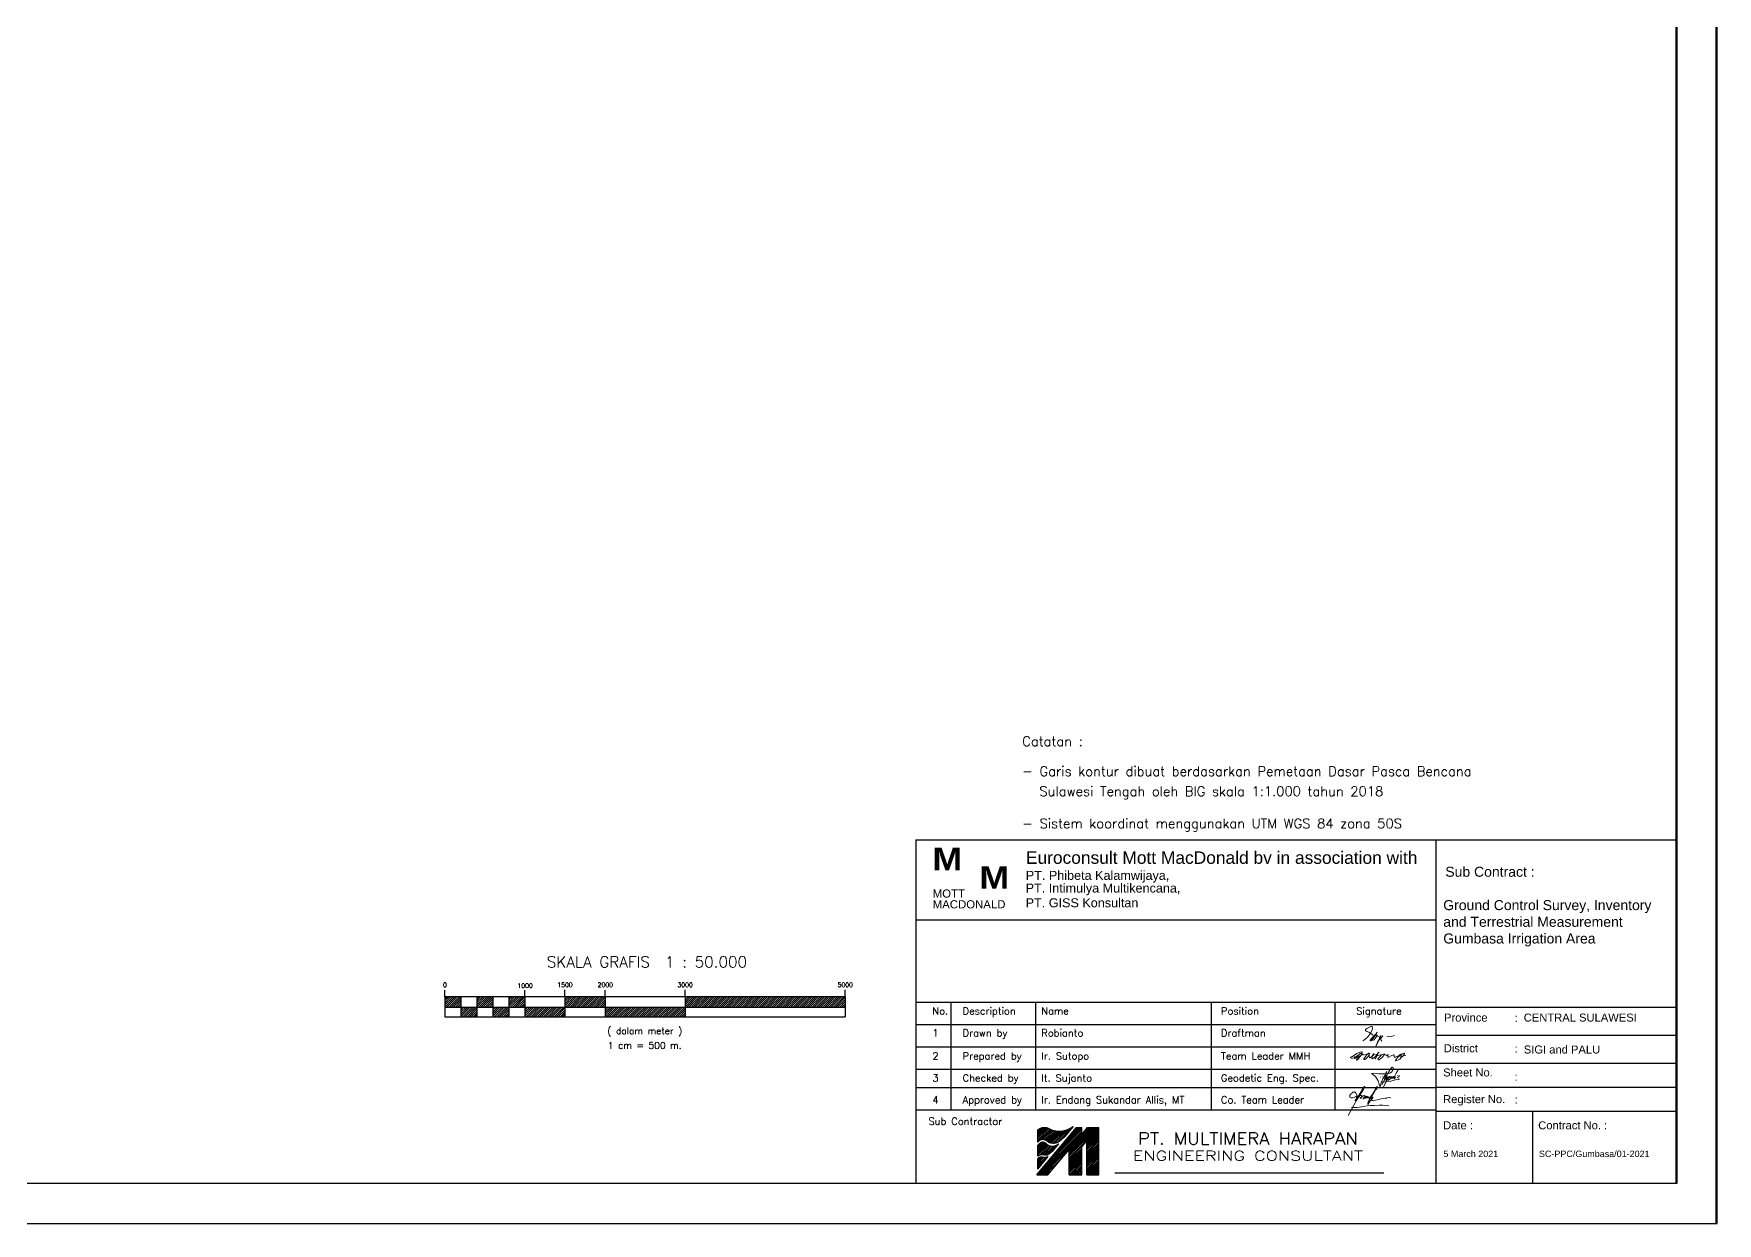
# Model space of a CAD drawing. Header units: inches. Extents: x -1630 to 19395, y -1635 to 13215.
# Drawn here: x 8883 to 19395, y -1635 to 5790 of the extents above; entities that cross this region are included whole.
import ezdxf
from ezdxf.enums import TextEntityAlignment as Align

# ---------------------------------------------------------------- set-up
doc = ezdxf.new("R2010")
doc.units = ezdxf.units.IN
doc.header["$MEASUREMENT"] = 0
doc.layers.add('GRID', color=7, linetype='Continuous')
doc.layers.add('KOP', color=7, linetype='Continuous')
doc.styles.add('battang01', font='arial.ttf')
doc.styles.add('C10', font='complex', dxfattribs={"height": 4.167})
doc.styles.add('C6', font='complex', dxfattribs={"height": 2.499})
doc.styles.add('L80', font='simplex.shx', dxfattribs={"height": 50.75})
doc.styles.add('S4', font='simplex', dxfattribs={"height": 1.668})
doc.styles.add('SONDU', font='arial.ttf')
doc.styles.get("Standard").update_dxf_attribs({"font": 'simplex.shx'})
pattern_1 = [(45, (136.96104, 0.58168), (-0.21213203, 0.21213203), [])]
pattern_2 = [(45, (-12797927.964, -4914585.425), (-6.6291260736, 6.6291260736), [])]

# ---------------------------------------------------------------- blocks, each defined once
blk = doc.blocks.new('kop')
at = {"layer": 'KOP'}
h = blk.add_hatch(dxfattribs=at)
h.set_pattern_fill('ANSI31', color=51, scale=2.4)
h.set_pattern_definition(pattern_1)
h.paths.add_polyline_path([(633.56, 2.08), (636.57, 2.08), (636.57, 13.95), (633.71, 13.95), (632.27, 12.23), (632.27, 13.95), (630.92, 13.95), (621.03, 2.08), (623.81, 2.08), (629.09, 8.42), (629.09, 2.08), (632.27, 2.08), (632.27, 9.09), (633.56, 10.63)])
h = blk.add_hatch(dxfattribs=at)
h.set_pattern_fill('ANSI31', color=12, scale=2.4)
h.set_pattern_definition(pattern_1)
h.paths.add_polyline_path([(628.09, 11.69), (630.17, 14.2), (630.05, 14.12), (629.77, 13.95), (629.52, 13.82), (629.3, 13.7), (629.11, 13.6), (628.93, 13.52), (628.77, 13.45), (628.61, 13.38), (628.47, 13.33), (628.32, 13.27), (628.19, 13.23), (628.05, 13.19), (627.92, 13.15), (627.79, 13.12), (627.67, 13.09), (627.54, 13.07), (627.41, 13.05), (627.28, 13.04), (627.15, 13.02), (627.02, 13.01), (626.89, 13.01), (626.76, 13.01), (626.63, 13.01), (626.5, 13.01), (626.37, 13.02), (626.23, 13.02), (626.1, 13.03), (625.97, 13.05), (625.85, 13.06), (625.72, 13.08), (625.6, 13.09), (625.49, 13.11), (625.38, 13.13), (625.27, 13.16), (625.17, 13.18), (625.07, 13.21), (624.97, 13.24), (624.88, 13.27), (624.78, 13.31), (624.68, 13.36), (624.58, 13.4), (624.49, 13.45), (624.4, 13.5), (624.31, 13.55), (624.22, 13.59), (624.14, 13.64), (624.06, 13.68), (623.99, 13.72), (623.93, 13.75), (623.87, 13.78), (623.81, 13.81), (623.75, 13.83), (623.69, 13.85), (623.63, 13.87), (623.57, 13.89), (623.51, 13.9), (623.44, 13.91), (623.37, 13.93), (623.29, 13.94), (623.21, 13.94), (623.13, 13.95), (623.05, 13.95), (622.96, 13.95), (622.87, 13.95), (622.78, 13.95), (622.69, 13.94), (622.6, 13.93), (622.5, 13.91), (622.4, 13.89), (622.3, 13.86), (622.19, 13.83), (622.08, 13.79), (621.96, 13.75), (621.83, 13.69), (621.69, 13.62), (621.54, 13.53), (621.37, 13.41), (621.28, 13.35), (621.28, 10.29), (621.31, 10.32), (621.39, 10.4), (621.45, 10.47), (621.5, 10.52), (621.55, 10.56), (621.59, 10.6), (621.63, 10.64), (621.66, 10.67), (621.7, 10.7), (621.73, 10.72), (621.79, 10.76), (621.86, 10.81), (621.93, 10.86), (622.01, 10.9), (622.09, 10.93), (622.17, 10.96), (622.23, 10.98), (622.28, 10.99), (622.32, 10.99), (622.37, 11), (622.42, 11), (622.47, 11), (622.51, 11), (622.56, 11), (622.61, 11), (622.67, 11), (622.72, 10.99), (622.77, 10.99), (622.83, 10.98), (622.88, 10.97), (622.93, 10.95), (622.99, 10.94), (623.04, 10.92), (623.1, 10.89), (623.15, 10.87), (623.2, 10.84), (623.26, 10.81), (623.31, 10.77), (623.36, 10.74), (623.41, 10.7), (623.46, 10.67), (623.51, 10.63), (623.56, 10.59), (623.6, 10.55), (623.65, 10.52), (623.7, 10.48), (623.75, 10.44), (623.8, 10.41), (623.85, 10.37), (623.91, 10.34), (623.97, 10.31), (624.03, 10.28), (624.1, 10.25), (624.17, 10.23), (624.24, 10.2), (624.31, 10.18), (624.39, 10.16), (624.46, 10.14), (624.54, 10.13), (624.62, 10.11), (624.7, 10.1), (624.78, 10.09), (624.86, 10.08), (624.94, 10.07), (625.02, 10.06), (625.1, 10.06), (625.18, 10.06), (625.26, 10.06), (625.34, 10.06), (625.42, 10.07), (625.49, 10.07), (625.57, 10.08), (625.65, 10.09), (625.73, 10.1), (625.81, 10.12), (625.89, 10.14), (625.98, 10.16), (626.06, 10.19), (626.16, 10.23), (626.26, 10.27), (626.36, 10.32), (626.48, 10.38), (626.62, 10.47), (626.78, 10.58), (626.99, 10.74), (627.25, 10.96), (627.58, 11.24), (627.98, 11.6)])
h.paths.add_polyline_path([(626.55, 9.85), (626.47, 9.8), (626.3, 9.7), (626.15, 9.63), (626.03, 9.56), (625.92, 9.51), (625.83, 9.47), (625.74, 9.44), (625.65, 9.4), (625.57, 9.38), (625.49, 9.35), (625.41, 9.33), (625.34, 9.31), (625.27, 9.29), (625.2, 9.28), (625.13, 9.27), (625.07, 9.26), (625.01, 9.25), (624.95, 9.25), (624.89, 9.24), (624.84, 9.24), (624.79, 9.24), (624.74, 9.25), (624.69, 9.25), (624.65, 9.25), (624.6, 9.26), (624.55, 9.27), (624.51, 9.27), (624.47, 9.28), (624.42, 9.29), (624.38, 9.3), (624.34, 9.32), (624.3, 9.33), (624.26, 9.34), (624.21, 9.36), (624.17, 9.38), (624.13, 9.39), (624.09, 9.41), (624.05, 9.43), (623.99, 9.46), (623.92, 9.5), (623.84, 9.55), (623.79, 9.59), (623.75, 9.61), (623.72, 9.64), (623.68, 9.67), (623.65, 9.7), (623.61, 9.73), (623.57, 9.76), (623.54, 9.79), (623.5, 9.82), (623.46, 9.86), (623.42, 9.89), (623.39, 9.92), (623.35, 9.96), (623.31, 9.99), (623.28, 10.02), (623.24, 10.05), (623.21, 10.08), (623.17, 10.11), (623.14, 10.13), (623.1, 10.15), (623.07, 10.17), (623.04, 10.19), (623.01, 10.21), (622.97, 10.22), (622.94, 10.23), (622.9, 10.25), (622.87, 10.26), (622.83, 10.27), (622.79, 10.28), (622.75, 10.29), (622.71, 10.3), (622.67, 10.31), (622.63, 10.31), (622.59, 10.32), (622.55, 10.32), (622.5, 10.32), (622.46, 10.32), (622.41, 10.31), (622.37, 10.3), (622.32, 10.29), (622.28, 10.28), (622.23, 10.26), (622.18, 10.24), (622.14, 10.22), (622.09, 10.2), (622.04, 10.17), (621.99, 10.14), (621.93, 10.1), (621.88, 10.06), (621.82, 10.01), (621.76, 9.95), (621.7, 9.89), (621.63, 9.82), (621.56, 9.75), (621.49, 9.66), (621.41, 9.58), (621.33, 9.49), (621.28, 9.44), (621.28, 6.79), (621.32, 6.82), (621.39, 6.87), (621.44, 6.91), (621.5, 6.95), (621.55, 6.98), (621.6, 7), (621.64, 7.03), (621.68, 7.05), (621.75, 7.08), (621.83, 7.12), (621.91, 7.15), (621.98, 7.16), (622.02, 7.17), (622.07, 7.18), (622.11, 7.19), (622.16, 7.2), (622.21, 7.2), (622.25, 7.21), (622.3, 7.21), (622.35, 7.21), (622.4, 7.21), (622.45, 7.21), (622.5, 7.21), (622.55, 7.21), (622.6, 7.21), (622.65, 7.2), (622.7, 7.2), (622.75, 7.19), (622.79, 7.18), (622.84, 7.17), (622.89, 7.16), (622.94, 7.15), (622.98, 7.14), (623.03, 7.13), (623.07, 7.12), (623.11, 7.11), (623.15, 7.1), (623.19, 7.1), (623.23, 7.09), (623.27, 7.09), (623.31, 7.09), (623.35, 7.09), (623.39, 7.09), (623.43, 7.1), (623.48, 7.1), (623.52, 7.11), (623.57, 7.12), (623.62, 7.13), (623.68, 7.14), (623.74, 7.16), (623.8, 7.19), (623.86, 7.22), (623.93, 7.25), (624, 7.29), (624.07, 7.33), (624.14, 7.38), (624.22, 7.44), (624.3, 7.5), (624.39, 7.56), (624.47, 7.63), (624.56, 7.7), (624.65, 7.77), (624.76, 7.86), (624.87, 7.96), (625.01, 8.07), (625.16, 8.21), (625.25, 8.28)])
h.paths.add_polyline_path([(623.9, 6.67), (623.8, 6.64), (623.59, 6.58), (623.42, 6.54), (623.29, 6.52), (623.19, 6.5), (623.1, 6.5), (623.03, 6.5), (622.96, 6.5), (622.9, 6.5), (622.84, 6.5), (622.78, 6.51), (622.73, 6.52), (622.68, 6.52), (622.63, 6.53), (622.59, 6.54), (622.53, 6.56), (622.47, 6.57), (622.44, 6.58), (622.38, 6.6), (622.35, 6.61), (622.32, 6.62), (622.29, 6.63), (622.27, 6.63), (622.24, 6.64), (622.21, 6.64), (622.18, 6.64), (622.15, 6.64), (622.13, 6.64), (622.1, 6.64), (622.07, 6.64), (622.05, 6.63), (622.02, 6.62), (621.99, 6.62), (621.96, 6.61), (621.93, 6.59), (621.9, 6.58), (621.87, 6.57), (621.84, 6.56), (621.81, 6.54), (621.77, 6.52), (621.73, 6.51), (621.7, 6.49), (621.66, 6.47), (621.61, 6.44), (621.57, 6.41), (621.53, 6.38), (621.47, 6.35), (621.42, 6.31), (621.35, 6.25), (621.28, 6.21), (621.28, 3.53)])
at = {"color": 2}
blk.add_lwpolyline([(-49.29, -9.99), (790.69, -9.99), (790.69, 583.29), (-49.29, 583.29)], close=True, dxfattribs=at)
at = {"color": 6}
blk.add_lwpolyline([(0.65, 0), (780.7, 0), (780.7, 573.3), (0.65, 573.3)], close=True, dxfattribs=at)
at = {"color": 3, "linetype": 'ByBlock', "lineweight": 0}
for points in [[(702.46, 35.6), (702.99, 35.89), (703.75, 36.61), (704.5, 37.61), (704.79, 38.28), (704.87, 38.84), (704.79, 39.14), (704.48, 39.14), (703.95, 38.94), (703.46, 38.67), (703.15, 38.43), (703.17, 38.18), (703.28, 37.96), (703.93, 37.73), (704.46, 37.4), (704.81, 37.18), (705.05, 36.97), (705.05, 36.75), (704.97, 36.52), (704.62, 36.14), (704.32, 35.77), (704.33, 35.59), (704.38, 35.58), (704.48, 35.58), (704.74, 35.79), (706.06, 37.73), (705.78, 37.17), (705.59, 37.15), (705.47, 37.04), (705.54, 36.9), (705.82, 36.83), (705.99, 36.87), (705.91, 37.08), (705.84, 37.2), (705.71, 37.2), (704.89, 35.94), (704.94, 35.65), (705.28, 35.86), (705.94, 36.8), (705.96, 37.06), (705.99, 36.85), (706.08, 36.96), (706.15, 36.71), (706.76, 36.48), (707.01, 36.9), (706.66, 36.41), (706.55, 35.89), (706.24, 35.4), (705.71, 34.2), (706.47, 35.77), (706.94, 36.22), (707.5, 36.78), (707.34, 36.8), (707.29, 36.68), (707.13, 36.35), (706.99, 35.98), (707.06, 35.75), (707.22, 35.47)], [(708.43, 36.62), (709.33, 36.6), (710.34, 36.88)], [(702.32, 32.43), (701.92, 32.33), (701.57, 32.16), (700.79, 31.66), (700.5, 31.57), (700.41, 31.46), (700.38, 31.28), (700.48, 31.2), (701.06, 31.33), (701.44, 31.65), (701.86, 31.87), (702.28, 32.32), (702.32, 32.73), (702.19, 32.86), (701.68, 32.78), (701.01, 32.41), (699.88, 31.66), (699.58, 31.57), (699.41, 31.46), (699.39, 31.38), (699.63, 31.26), (699.86, 31.25), (700.31, 31.3), (701.11, 31.54), (701.85, 31.84), (701.86, 31.72), (701.76, 31.55), (701.45, 31.26), (701.15, 30.87), (700.97, 30.74), (700.88, 30.75), (700.96, 31.01), (701.08, 31.29), (701.29, 31.71), (701.54, 32.2), (701.77, 32.4), (701.95, 32.46), (702.08, 32.46), (702.21, 32.28), (702.36, 32.18), (702.49, 32.1), (702.81, 32.08), (703.26, 32.14), (703.53, 32.21), (703.57, 32.17), (703.37, 31.98), (702.91, 31.36), (702.73, 31.11), (702.7, 30.94), (702.85, 30.89), (702.98, 30.94), (703.27, 31.13), (703.72, 31.61), (704.12, 32.29), (703.93, 32.48), (703.5, 32.17), (703.92, 32.49), (704.05, 32.3), (704.18, 32.4), (704.01, 32.33), (704.05, 32.05), (704.07, 31.59), (704.12, 31.43), (704.22, 31.36), (704.39, 31.38), (704.72, 31.63), (705.17, 31.99), (705.25, 32.18), (705.29, 32.29), (705.38, 32.16), (705.27, 32.37), (705.15, 32.37), (705.02, 32.31), (704.9, 32.01), (704.83, 31.46), (704.72, 31.14), (704.77, 31.07), (705, 31.16), (705.33, 31.4), (705.69, 31.75), (705.93, 32.02), (706.22, 32.4), (706.49, 32.64), (706.49, 32.73), (706.41, 32.7), (706.25, 32.46), (706.16, 32.06), (705.99, 31.75), (705.55, 30.97), (705.57, 31.15), (705.79, 31.45), (705.94, 31.71), (705.96, 31.88), (705.94, 32.1), (705.88, 32.2), (705.77, 32.2), (705.72, 32.08), (705.7, 31.97), (705.79, 31.87), (705.96, 31.83), (706.35, 31.88), (706.59, 32.01), (706.88, 32.05), (707.02, 32.06), (707.06, 32), (707.34, 32.19), (707.63, 32.23), (707.82, 32.16), (707.7, 31.93), (707.45, 31.67), (707.18, 31.36), (707, 31.17), (706.84, 31.08), (706.68, 30.98), (706.57, 30.91), (706.53, 30.87), (706.41, 30.86), (706.3, 30.87), (706.26, 31.01), (706.33, 31.17), (706.75, 31.62), (707.05, 32), (707.6, 32.27), (708.02, 32.27), (707.82, 32.2), (707.63, 32.25), (707.83, 32.19), (707.94, 32.18), (708.03, 32.05), (708.31, 31.96), (708.48, 31.89), (708.57, 31.86), (708.73, 32.04), (708.8, 32.13), (708.72, 31.81), (708.68, 31.59), (708.72, 31.48), (708.99, 31.53), (709.52, 31.81), (710.13, 32.08), (710.24, 32.1), (710.3, 32.01), (710.33, 31.93), (710.33, 31.86), (710.33, 31.71), (710.33, 31.59), (710.32, 31.5), (710.36, 31.48), (710.62, 31.49), (711, 31.66), (711.51, 31.95), (711.78, 32.18), (711.94, 32.22), (712, 32.16), (712.01, 32.03), (711.65, 31.81), (711.46, 31.86), (711.29, 31.55), (710.88, 31.08), (710.74, 30.79), (710.65, 30.66), (710.73, 30.57), (710.99, 30.65), (711.41, 30.84), (711.68, 31.01), (712.06, 31.4), (712.44, 31.73), (712.68, 32.07), (712.86, 32.35), (712.85, 32.49), (712.71, 32.47), (712.31, 32.29), (712.12, 32.13), (712.02, 32.09), (711.62, 31.79), (711.69, 31.68), (712.05, 31.72), (712.55, 31.79), (713.2, 31.89)], [(708.49, 27.88), (708.18, 27.47), (707.95, 26.94), (707.48, 26.11), (707.08, 25.07), (706.77, 24.14), (706.66, 24.22), (706.59, 24.72), (706.34, 25.61), (705.63, 26.69), (704.6, 27.41), (705.09, 27.51), (705.76, 27.45), (706.37, 27.36), (706.95, 27.32), (707.66, 27.32), (708.26, 27.36), (709.21, 27.54), (709.61, 27.74), (709.92, 28.12), (710.06, 28.44), (710.12, 28.64), (710.05, 28.84), (709.81, 28.97), (709.7, 28.99), (709.61, 28.82), (709.29, 28.44), (708.73, 27.4), (707.19, 24.56), (708.51, 27), (708.33, 26.97), (708.25, 26.91), (708.12, 26.67), (707.98, 26.29), (707.92, 26), (707.95, 25.82), (707.99, 25.83), (708.04, 25.88), (708.17, 26.08), (708.59, 26.6), (708.6, 26.53), (708.56, 26.38), (708.47, 26.15), (708.36, 25.88), (708.3, 25.73), (708.27, 25.56), (708.34, 25.49), (707.61, 24.1), (709.08, 26.72), (709.06, 26.45), (709.19, 26.53), (709.38, 26.61), (709.51, 26.61), (709.53, 26.6), (709.5, 26.48), (709.29, 26.1), (709.12, 25.93), (709, 25.81), (708.88, 25.77), (708.82, 25.79), (708.79, 25.88), (708.82, 26), (708.91, 26.29), (709.03, 26.46), (709.25, 26.56), (709.46, 26.62), (709.63, 26.58), (709.75, 26.5), (709.68, 26.56), (709.56, 26.62), (709.51, 26.6), (709.33, 26.11), (709.62, 26.35), (709.82, 26.5), (709.79, 26.59), (709.73, 26.58), (709.67, 26.55), (709.63, 26.37), (709.68, 26.2), (709.82, 26.22), (709.98, 26.38), (710.04, 26.44)], [(706.9, 26.49), (706.95, 26.5)], [(707.11, 25.26), (707.66, 25.23), (709.17, 25.43), (711.58, 26.12), (711.34, 25.85)], [(707.28, 26.79), (707.35, 26.79)], [(707.58, 27.08), (707.57, 27.12)], [(710.75, 26.48), (710.47, 26.59), (710.24, 26.62), (710.11, 26.64), (710.03, 26.6), (710.02, 26.43), (710.05, 26.32), (710.11, 26.29), (710.23, 26.32), (710.35, 26.41), (710.46, 26.47), (710.53, 26.45), (710.56, 26.36), (710.49, 26.17), (710.34, 26.01), (710.4, 26.5), (710.5, 26.8), (710.82, 27.48), (711.34, 28.52)], [(711.12, 26.91), (711.04, 26.78)], [(711.61, 26.96), (711.46, 26.73), (711.56, 26.56), (711.06, 26.44)], [(698.84, 16.95), (699.61, 18.4), (700.23, 19.51), (700.99, 20.81), (701.52, 21.67), (702.13, 22.69), (702.53, 23.28), (702.76, 23.63), (702.91, 23.9), (702.91, 23.9), (702.98, 24.18), (702.98, 24.18), (702.85, 24.17), (702.61, 23.89), (701.77, 22.51), (701.39, 21.88), (700.99, 21.3), (700.88, 21.12), (700.78, 21.02), (700.65, 20.91), (700.62, 20.83), (700.59, 20.76), (700.59, 20.69), (700.61, 20.63), (700.66, 20.65), (700.74, 20.74), (700.8, 20.9), (700.86, 21.18), (700.91, 21.45), (700.94, 21.66), (700.95, 21.83), (700.94, 22.1), (700.89, 22.23), (700.82, 22.44), (700.75, 22.54), (700.65, 22.67), (700.55, 22.75), (700.38, 22.8), (700.29, 22.82), (700.18, 22.82), (700.09, 22.78), (700.01, 22.75), (699.92, 22.7), (699.79, 22.62), (699.71, 22.54), (699.53, 22.4), (699.47, 22.29), (699.33, 22.09), (699.25, 22), (699.19, 21.73), (699.25, 21.51), (699.37, 21.4), (699.52, 21.33), (699.88, 21.32), (700.4, 21.51), (700.73, 21.65), (701.03, 21.75), (701.32, 21.85), (701.63, 21.9), (701.93, 21.92), (702.07, 21.94), (702.15, 21.87), (702.23, 21.72), (702.21, 21.57), (702.08, 21.32), (701.95, 21.22), (701.84, 21.16), (701.82, 21.16), (701.88, 21.32), (702, 21.42), (702.14, 21.55), (702.32, 21.67), (702.43, 21.75), (702.57, 21.84), (702.7, 21.89), (702.83, 21.91), (702.95, 21.85), (702.97, 21.77), (702.94, 21.63), (702.88, 21.5), (702.82, 21.37), (702.76, 21.25), (702.71, 21.18), (702.68, 21.12), (702.63, 21.08), (702.54, 21.07), (702.55, 21.19), (702.63, 21.28), (702.78, 21.42), (702.86, 21.49), (703.02, 21.64), (703.09, 21.72), (703.22, 21.79), (703.34, 21.74), (703.35, 21.63), (703.28, 21.5), (703.2, 21.38), (703.14, 21.27), (703.09, 21.24), (703.01, 21.24), (703.13, 21.44), (703.28, 21.53), (703.44, 21.6), (703.57, 21.67), (703.65, 21.7), (703.65, 21.54), (703.61, 21.39), (703.56, 21.34), (703.49, 21.35), (703.51, 21.5), (703.61, 21.56), (703.73, 21.57), (703.88, 21.57), (703.92, 21.52), (703.94, 21.38), (703.91, 21.27), (703.94, 21.22), (703.99, 21.19), (704.15, 21.31), (704.2, 21.41), (704.46, 21.69), (704.58, 21.85), (704.96, 22.38), (705.49, 23.19), (705.97, 23.61), (706.09, 23.83), (706.13, 23.98), (706.15, 24.08), (706.04, 24.11), (705.96, 24.1), (705.86, 24), (705.8, 23.86), (705.69, 23.65), (705.58, 23.41), (705.54, 23.17), (705.48, 23.01), (705.06, 22.38), (704.77, 21.95), (704.55, 21.49), (704.34, 21.21), (704.13, 20.81), (703.88, 20.49), (703.76, 20.26), (703.7, 19.98), (703.69, 19.8), (703.69, 19.68), (703.78, 19.8), (703.94, 19.99), (704.09, 20.2), (704.21, 20.42), (704.4, 20.68), (704.52, 20.88), (704.62, 21.04), (704.79, 21.21), (704.86, 21.28), (704.97, 21.38), (705.01, 21.47), (704.94, 21.51), (704.83, 21.47), (704.73, 21.4), (704.6, 21.22), (704.57, 21.03), (704.62, 20.88), (704.69, 20.74), (704.78, 20.68), (705.21, 20.62), (705.67, 20.74), (706.15, 20.86), (706.56, 20.95), (707.03, 21.06), (708.02, 21.25), (708.44, 21.29), (708.82, 21.39), (709.44, 21.34)], [(699.61, 18.94), (700.22, 18.89), (700.93, 18.94), (701.67, 19.03), (702.6, 19.17), (703.54, 19.31), (704.26, 19.4), (705.3, 19.45), (706.52, 19.52), (707.44, 19.54), (708.96, 19.33)]]:
    blk.add_lwpolyline(points, dxfattribs=at)
at = {"layer": 'KOP', "color": 5}
for p, q in [((590.8, 85.79), (590.8, 29.98)), ((590.8, 85.79), (780.7, 85.79)), ((590.8, 29.98), (590.8, -0.05))]:
    blk.add_line(p, q, dxfattribs=at)
at = {"layer": 'KOP', "color": 4}
for p, q in [((720.73, 85.79), (720.73, 0)), ((590.8, 65.8), (720.73, 65.8)), ((590.8, 45.25), (720.73, 45.25)), ((720.73, 29.98), (780.7, 29.98))]:
    blk.add_line(p, q, dxfattribs=at)
at = {"layer": 'KOP', "color": 3}
for p, q in [((599.58, 45.32), (599.58, 18.33)), ((620.69, 45.25), (620.69, 18.33)), ((664.62, 45.25), (664.62, 18.33)), ((695.49, 45.25), (695.49, 18.33)), ((720.73, 43.98), (780.7, 43.98)), ((590.8, 39.67), (720.73, 39.67)), ((720.73, 36.98), (780.7, 36.98)), ((720.73, 23.99), (780.7, 23.99)), ((590.8, 18.33), (720.73, 18.33)), ((720.73, 17.99), (780.7, 17.99)), ((744.85, 17.99), (744.85, 0)), ((590.6, 0), (720.73, 0))]:
    blk.add_line(p, q, dxfattribs=at)
at = {"layer": 'KOP', "color": 2}
for p, q in [((590.8, 34.09), (720.73, 34.09)), ((590.8, 28.5), (720.73, 28.5)), ((590.8, 23.92), (720.73, 23.92))]:
    blk.add_line(p, q, dxfattribs=at)
at = {"layer": 'KOP', "color": 52}
for points in [[(621.03, 2.08), (630.92, 13.95)], [(630.92, 13.95), (632.27, 13.95)], [(632.27, 12.23), (632.27, 13.95)], [(632.27, 12.23), (633.71, 13.95)], [(633.71, 13.95), (636.57, 13.95)], [(636.57, 2.08), (636.57, 13.95)], [(623.81, 2.08), (629.09, 8.42)], [(629.09, 2.08), (629.09, 8.42)], [(632.27, 9.09), (633.56, 10.63)], [(632.27, 2.08), (632.27, 9.09)], [(633.56, 2.08), (633.56, 10.63)], [(621.03, 2.08), (623.81, 2.08)], [(629.09, 2.08), (632.27, 2.08)], [(633.56, 2.08), (636.57, 2.08)]]:
    blk.add_lwpolyline(points, dxfattribs=at)
at = {"layer": 'KOP', "color": 11}
for points in [[(621.28, 13.35), (621.37, 13.41), (621.54, 13.53), (621.69, 13.62), (621.83, 13.69), (621.96, 13.75), (622.08, 13.79), (622.19, 13.83), (622.3, 13.86), (622.4, 13.89), (622.5, 13.91), (622.6, 13.93), (622.69, 13.94), (622.78, 13.95), (622.87, 13.95), (622.96, 13.95), (623.05, 13.95), (623.13, 13.95), (623.21, 13.94), (623.29, 13.94), (623.37, 13.93), (623.44, 13.91), (623.51, 13.9), (623.57, 13.89), (623.63, 13.87), (623.69, 13.85), (623.75, 13.83), (623.81, 13.81), (623.87, 13.78), (623.93, 13.75), (623.99, 13.72), (624.06, 13.68), (624.14, 13.64), (624.22, 13.59), (624.31, 13.55), (624.4, 13.5), (624.49, 13.45), (624.58, 13.4), (624.68, 13.36), (624.78, 13.31), (624.88, 13.27), (624.97, 13.24), (625.07, 13.21), (625.17, 13.18), (625.27, 13.16), (625.38, 13.13), (625.49, 13.11), (625.6, 13.09), (625.72, 13.08), (625.85, 13.06), (625.97, 13.05), (626.1, 13.03), (626.23, 13.02), (626.37, 13.02), (626.5, 13.01), (626.63, 13.01), (626.76, 13.01), (626.89, 13.01), (627.02, 13.01), (627.15, 13.02), (627.28, 13.04), (627.41, 13.05), (627.54, 13.07), (627.67, 13.09), (627.79, 13.12), (627.92, 13.15), (628.05, 13.19), (628.19, 13.23), (628.32, 13.27), (628.47, 13.33), (628.61, 13.38), (628.77, 13.45), (628.93, 13.52), (629.11, 13.6), (629.3, 13.7), (629.52, 13.82), (629.77, 13.95), (630.05, 14.12), (630.17, 14.2)], [(621.28, 10.29), (621.28, 13.35)], [(628.09, 11.69), (630.17, 14.2)], [(621.28, 10.29), (621.31, 10.32), (621.39, 10.4), (621.45, 10.47), (621.5, 10.52), (621.55, 10.56), (621.59, 10.6), (621.63, 10.64), (621.66, 10.67), (621.7, 10.7), (621.73, 10.72), (621.77, 10.75), (621.8, 10.78), (621.84, 10.8), (621.88, 10.82), (621.91, 10.85), (621.95, 10.87), (621.99, 10.89), (622.03, 10.91), (622.07, 10.92), (622.11, 10.94), (622.15, 10.95), (622.19, 10.97), (622.23, 10.98), (622.28, 10.99), (622.32, 10.99), (622.37, 11), (622.42, 11), (622.47, 11), (622.51, 11), (622.56, 11), (622.61, 11), (622.67, 11), (622.72, 10.99), (622.77, 10.99), (622.83, 10.98), (622.88, 10.97), (622.93, 10.95), (622.99, 10.94), (623.04, 10.92), (623.1, 10.89), (623.15, 10.87), (623.2, 10.84), (623.26, 10.81), (623.31, 10.77), (623.36, 10.74), (623.41, 10.7), (623.46, 10.67), (623.51, 10.63), (623.56, 10.59), (623.6, 10.55), (623.65, 10.52), (623.7, 10.48), (623.75, 10.44), (623.8, 10.41), (623.85, 10.37), (623.91, 10.34), (623.97, 10.31), (624.03, 10.28), (624.1, 10.25), (624.17, 10.23), (624.24, 10.2), (624.31, 10.18), (624.39, 10.16), (624.46, 10.14), (624.54, 10.13), (624.62, 10.11), (624.7, 10.1), (624.78, 10.09), (624.86, 10.08), (624.94, 10.07), (625.02, 10.06), (625.1, 10.06), (625.18, 10.06), (625.26, 10.06), (625.34, 10.06), (625.42, 10.07), (625.49, 10.07), (625.57, 10.08), (625.65, 10.09), (625.73, 10.1), (625.81, 10.12), (625.89, 10.14), (625.98, 10.16), (626.06, 10.19), (626.16, 10.23), (626.26, 10.27), (626.36, 10.32), (626.48, 10.38), (626.62, 10.47), (626.78, 10.58), (626.99, 10.74), (627.25, 10.96), (627.58, 11.24), (627.98, 11.6), (628.09, 11.69)], [(621.28, 9.44), (621.33, 9.49), (621.41, 9.58), (621.49, 9.66), (621.56, 9.75), (621.63, 9.82), (621.7, 9.89), (621.76, 9.95), (621.82, 10.01), (621.88, 10.06), (621.93, 10.1), (621.99, 10.14), (622.04, 10.17), (622.09, 10.2), (622.14, 10.22), (622.18, 10.24), (622.23, 10.26), (622.28, 10.28), (622.32, 10.29), (622.37, 10.3), (622.41, 10.31), (622.46, 10.32), (622.5, 10.32), (622.55, 10.32), (622.59, 10.32), (622.63, 10.31), (622.67, 10.31), (622.71, 10.3), (622.75, 10.29), (622.79, 10.28), (622.83, 10.27), (622.87, 10.26), (622.9, 10.25), (622.94, 10.23), (622.97, 10.22), (623.01, 10.21), (623.04, 10.19), (623.07, 10.17), (623.1, 10.15), (623.14, 10.13), (623.17, 10.11), (623.21, 10.08), (623.24, 10.05), (623.28, 10.02), (623.31, 9.99), (623.35, 9.96), (623.39, 9.92), (623.42, 9.89), (623.46, 9.86), (623.5, 9.82), (623.54, 9.79), (623.57, 9.76), (623.61, 9.73), (623.65, 9.7), (623.68, 9.67), (623.72, 9.64), (623.75, 9.61), (623.79, 9.59), (623.83, 9.56), (623.86, 9.54), (623.9, 9.52), (623.94, 9.49), (623.97, 9.47), (624.01, 9.45), (624.05, 9.43), (624.09, 9.41), (624.13, 9.39), (624.17, 9.38), (624.21, 9.36), (624.26, 9.34), (624.3, 9.33), (624.34, 9.32), (624.38, 9.3), (624.42, 9.29), (624.47, 9.28), (624.51, 9.27), (624.55, 9.27), (624.6, 9.26), (624.65, 9.25), (624.69, 9.25), (624.74, 9.25), (624.79, 9.24), (624.84, 9.24), (624.89, 9.24), (624.95, 9.25), (625.01, 9.25), (625.07, 9.26), (625.13, 9.27), (625.2, 9.28), (625.27, 9.29), (625.34, 9.31), (625.41, 9.33), (625.49, 9.35), (625.57, 9.38), (625.65, 9.4), (625.74, 9.44), (625.83, 9.47), (625.92, 9.51), (626.03, 9.56), (626.15, 9.63), (626.3, 9.7), (626.47, 9.8), (626.55, 9.85)], [(621.28, 6.79), (621.28, 9.44)], [(625.25, 8.28), (626.55, 9.85)], [(621.28, 6.79), (621.32, 6.82), (621.39, 6.87), (621.44, 6.91), (621.5, 6.95), (621.55, 6.98), (621.6, 7), (621.64, 7.03), (621.68, 7.05), (621.73, 7.07), (621.77, 7.09), (621.81, 7.11), (621.85, 7.12), (621.89, 7.14), (621.94, 7.15), (621.98, 7.16), (622.02, 7.17), (622.07, 7.18), (622.11, 7.19), (622.16, 7.2), (622.21, 7.2), (622.25, 7.21), (622.3, 7.21), (622.35, 7.21), (622.4, 7.21), (622.45, 7.21), (622.5, 7.21), (622.55, 7.21), (622.6, 7.21), (622.65, 7.2), (622.7, 7.2), (622.75, 7.19), (622.79, 7.18), (622.84, 7.17), (622.89, 7.16), (622.94, 7.15), (622.98, 7.14), (623.03, 7.13), (623.07, 7.12), (623.11, 7.11), (623.15, 7.1), (623.19, 7.1), (623.23, 7.09), (623.27, 7.09), (623.31, 7.09), (623.35, 7.09), (623.39, 7.09), (623.43, 7.1), (623.48, 7.1), (623.52, 7.11), (623.57, 7.12), (623.62, 7.13), (623.68, 7.14), (623.74, 7.16), (623.8, 7.19), (623.86, 7.22), (623.93, 7.25), (624, 7.29), (624.07, 7.33), (624.14, 7.38), (624.22, 7.44), (624.3, 7.5), (624.39, 7.56), (624.47, 7.63), (624.56, 7.7), (624.65, 7.77), (624.76, 7.86), (624.87, 7.96), (625.01, 8.07), (625.16, 8.21), (625.25, 8.28)], [(621.28, 3.53), (623.9, 6.67)], [(621.28, 6.21), (621.35, 6.25), (621.42, 6.31), (621.47, 6.35), (621.53, 6.38), (621.57, 6.41), (621.61, 6.44), (621.66, 6.47), (621.7, 6.49), (621.73, 6.51), (621.77, 6.52), (621.81, 6.54), (621.84, 6.56), (621.87, 6.57), (621.9, 6.58), (621.93, 6.59), (621.96, 6.61), (621.99, 6.62), (622.02, 6.62), (622.05, 6.63), (622.07, 6.64), (622.1, 6.64), (622.13, 6.64), (622.15, 6.64), (622.18, 6.64), (622.21, 6.64), (622.24, 6.64), (622.27, 6.63), (622.29, 6.63), (622.32, 6.62), (622.35, 6.61), (622.38, 6.6), (622.41, 6.59), (622.44, 6.58), (622.47, 6.57), (622.51, 6.56), (622.55, 6.55), (622.59, 6.54), (622.63, 6.53), (622.68, 6.52), (622.73, 6.52), (622.78, 6.51), (622.84, 6.5), (622.9, 6.5), (622.96, 6.5), (623.03, 6.5), (623.1, 6.5), (623.19, 6.5), (623.29, 6.52), (623.42, 6.54), (623.59, 6.58), (623.8, 6.64), (623.9, 6.67)], [(621.28, 3.53), (621.28, 6.21)]]:
    blk.add_lwpolyline(points, dxfattribs=at)
at = {"layer": 'KOP', "color": 53}
blk.add_lwpolyline([(640.53, 2.61), (707.7, 2.61)], dxfattribs=at)
at = {"layer": 'KOP', "color": 3}
for s, height, style, p in [('Euroconsult Mott MacDonald bv in association with', 3.1019, 'SONDU', (618.33, 79.76)), ('Province', 1.999, 'battang01', (722.75, 40.38)), ('CENTRAL SULAWESI', 1.9989, 'battang01', (742.66, 40.38)), (':', 2, 'battang01', (740.37, 40.29)), ('District', 1.999, 'battang01', (722.68, 32.72)), (':', 2, 'battang01', (740.38, 32.62)), ('SIGI and PALU', 1.9989, 'battang01', (742.66, 32.41)), ('Sheet No.', 1.999, 'battang01', (722.52, 26.68)), (':', 2, 'battang01', (740.38, 25.62)), ('Register No.', 1.9989, 'battang01', (722.52, 20.02)), (':', 2, 'battang01', (740.36, 19.92)), ('Date :', 1.999, 'battang01', (722.52, 13.49)), ('Contract No. :', 1.9989, 'battang01', (746.27, 13.49)), ('5 March 2021', 1.6025, 'battang01', (722.59, 6.56)), ('SC-PPC/Gumbasa/01-2021', 1.6025, 'battang01', (746.46, 6.56))]:
    blk.add_text(s, height=height, dxfattribs=dict(at, style=style)).set_placement(p)
at = {"layer": 'KOP', "color": 2, "style": 'SONDU'}
for s, height, p in [('PT. Phibeta Kalamwijaya, ', 2.2523, (618.29, 75.76)), ('MOTT', 2.035, (595.05, 71.33)), ('PT. Intimulya Multikencana,', 2.2523, (618.26, 72.59)), ('MACDONALD', 2.035, (595.05, 68.64)), ('PT. GISS Konsultan', 2.2523, (618.26, 68.91))]:
    blk.add_text(s, height=height, dxfattribs=at).set_placement(p)
at = {"layer": 'KOP', "color": 3}
for s, p in [('No.', (594.97, 42.12)), ('Description', (602.52, 42.12)), ('Name', (622.17, 42.12)), ('Position', (667.04, 42.12)), ('1', (594.97, 36.65)), ('Drawn by', (602.52, 36.65)), ('Robianto', (622.17, 36.65)), ('Draftman', (667.04, 36.65)), ('2', (594.97, 30.89)), ('Prepared by', (602.52, 30.89)), ('Ir. Sutopo', (622.17, 30.89)), ('Team Leader MMH', (667.04, 30.89)), ('3', (594.97, 25.41)), ('Checked by', (602.52, 25.41)), ('It. Sujanto', (622.17, 25.41)), ('Geodetic Eng. Spec.', (667.04, 25.41)), ('4', (594.97, 19.95)), ('Approved by', (602.52, 19.95)), ('Ir. Endang Sukandar Allis, MT', (622.17, 19.95)), ('Co. Team Leader', (667.04, 19.95)), ('Sub Contractor', (593.98, 14.6))]:
    blk.add_text(s, height=1.8, dxfattribs=at).set_placement(p)
at = {"layer": 'KOP', "color": 3, "linetype": 'ByBlock', "lineweight": 0}
blk.add_text('Signature', height=1.8, dxfattribs=at).set_placement((700.82, 42.12))
at = {"layer": 'KOP', "color": 6, "width": 1.1}
blk.add_text('PT. MULTIMERA HARAPAN', height=2.9993, dxfattribs=at).set_placement((673.76, 11.19), align=Align.MIDDLE_CENTER)
at = {"layer": 'KOP', "color": 53, "width": 1.35}
blk.add_text('ENGINEERING CONSULTANT', height=2.4, dxfattribs=at).set_placement((673.76, 6.88), align=Align.MIDDLE_CENTER)
at = {"layer": 'KOP', "color": 1, "char_height": 5.6237, "attachment_point": 1, "style": 'L80'}
for insert in [(594.92, 83.8), (606.66, 79.17)]:
    blk.add_mtext_dynamic_manual_height_columns('{\\fArial Black|b0|i0|c0|p34;M}', width=20.7258, gutter_width=28.12, heights=[0], dxfattribs=dict(at, insert=insert))
at = {"layer": 'KOP', "color": 3, "insert": (722.56, 69.08), "char_height": 2.4987, "width": 58.6298, "attachment_point": 4, "style": 'SONDU'}
blk.add_mtext('\\pi0.5076;Sub Contract :\\P\\P\\pi0;Ground Control Survey, Inventory \\Pand Terrestrial Measurement Gumbasa Irrigation Area', dxfattribs=at)

msp = doc.modelspace()

# ---------------------------------------------------------------- hatches: boundary and pattern name
at = {"layer": 'KOP', "ltscale": 0.5}
h = msp.add_hatch(dxfattribs=at)
h.set_pattern_fill('ANSI31', color=1, scale=75, style=0)
h.set_pattern_definition(pattern_2)
h.paths.add_polyline_path([(11550, -285), (11550, -220), (11450, -220), (11450, -285)])
h = msp.add_hatch(dxfattribs=at)
h.set_pattern_fill('ANSI31', color=1, scale=75, style=0)
h.set_pattern_definition(pattern_2)
h.paths.add_polyline_path([(11650, -345), (11650, -285), (11550, -285), (11550, -345)])
h.paths.add_polyline_path([(11650, -220), (11650, -285), (11750, -285), (11750, -220)])
h.paths.add_polyline_path([(11750, -285), (11750, -345), (11850, -345), (11850, -285)])
h.paths.add_polyline_path([(11950, -285), (11950, -220), (11850, -220), (11850, -285)])
h = msp.add_hatch(dxfattribs=at)
h.set_pattern_fill('ANSI31', color=1, scale=75, style=0)
h.set_pattern_definition(pattern_2)
h.paths.add_polyline_path([(11950, -285), (11950, -345), (12200, -345), (12200, -285)])
h = msp.add_hatch(dxfattribs=at)
h.set_pattern_fill('ANSI31', color=1, scale=75, style=0)
h.set_pattern_definition(pattern_2)
h.paths.add_polyline_path([(12450, -285), (12450, -220), (12200, -220), (12200, -285)])
h = msp.add_hatch(dxfattribs=at)
h.set_pattern_fill('ANSI31', color=1, scale=75, style=0)
h.set_pattern_definition(pattern_2)
h.paths.add_polyline_path([(12950, -345), (12950, -285), (12450, -285), (12450, -345)])
h = msp.add_hatch(dxfattribs=at)
h.set_pattern_fill('ANSI31', color=1, scale=75, style=0)
h.set_pattern_definition(pattern_2)
h.paths.add_polyline_path([(12950, -220), (12950, -285), (13950, -285), (13950, -220)])

# ---------------------------------------------------------------- linework, layer by layer
at = {"layer": 'KOP', "color": 2}
for p, q in [((11450, -220), (11450, -179)), ((11950, -220), (11950, -179)), ((12200, -220), (12200, -178)), ((12450, -220), (12450, -179)), ((12950, -220), (12950, -178)), ((13950, -220), (13950, -178)), ((13950, -220), (11450, -220)), ((11450, -345), (13950, -345))]:
    msp.add_line(p, q, dxfattribs=at)
at = {"layer": 'KOP', "color": 2, "ltscale": 0.5}
for p, q in [((11450, -220), (11450, -345)), ((11450, -285), (13950, -285)), ((11550, -220), (11550, -345)), ((11650, -220), (11650, -345)), ((11750, -220), (11750, -345)), ((11850, -220), (11850, -345)), ((11950, -220), (11950, -345)), ((12200, -220), (12200, -345)), ((12450, -220), (12450, -345)), ((12950, -220), (12950, -345)), ((13950, -220), (13950, -345))]:
    msp.add_line(p, q, dxfattribs=at)
at = {"layer": 'KOP', "color": 2}
msp.add_lwpolyline([(-1630, -1635), (19395, -1635), (19395, 13215), (-1630, 13215)], close=True, dxfattribs=at)
at = {"layer": 'KOP', "color": 6}
msp.add_lwpolyline([(-380, -1385), (19145, -1385), (19145, 12965), (-380, 12965)], close=True, dxfattribs=at)

# ---------------------------------------------------------------- block references
at = {"layer": 'GRID', "color": 3, "xscale": 25, "yscale": 25, "zscale": 25}
msp.add_blockref('kop', (-380, -1385), dxfattribs=at)

# ---------------------------------------------------------------- texts
at = {"layer": 'KOP', "color": 3, "linetype": 'Continuous'}
for s, p in [('Catatan : ', (15055, 1344)), ('- Garis kontur dibuat berdasarkan Pemetaan Dasar Pasca Bencana', (15055, 1157)), ('  Sulawesi Tengah oleh BIG skala 1:1.000 tahun 2018', (15080, 1032)), ('- Sistem koordinat menggunakan UTM WGS 84 zona 50S', (15055, 831))]:
    msp.add_text(s, height=60, dxfattribs=at).set_placement(p)
at = {"layer": 'KOP', "color": 3}
for s, height, style, p in [('SKALA GRAFIS  1 : 50.000', 69.45, 'C10', (12712, -38)), ('( dalam meter )', 41.65, 'C6', (12698, -454)), ('1 cm = 500 m.', 41.65, 'C6', (12698, -545))]:
    msp.add_text(s, height=height, dxfattribs=dict(at, style=style)).set_placement(p, align=Align.CENTER)
at = {"layer": 'KOP', "color": 2, "style": 'S4'}
msp.add_text('1000', height=27.8, dxfattribs=at).set_placement((11951, -165), align=Align.CENTER)
for tag, p in [('0', (11450, -160)), ('1500', (12200, -160)), ('2000', (12452, -160)), ('3000', (12950, -160)), ('5000', (13950, -160))]:
    msp.add_attdef(tag, text='', height=27.8, dxfattribs=at).set_placement(p, align=Align.CENTER)

doc.saveas('drawing.dxf')
